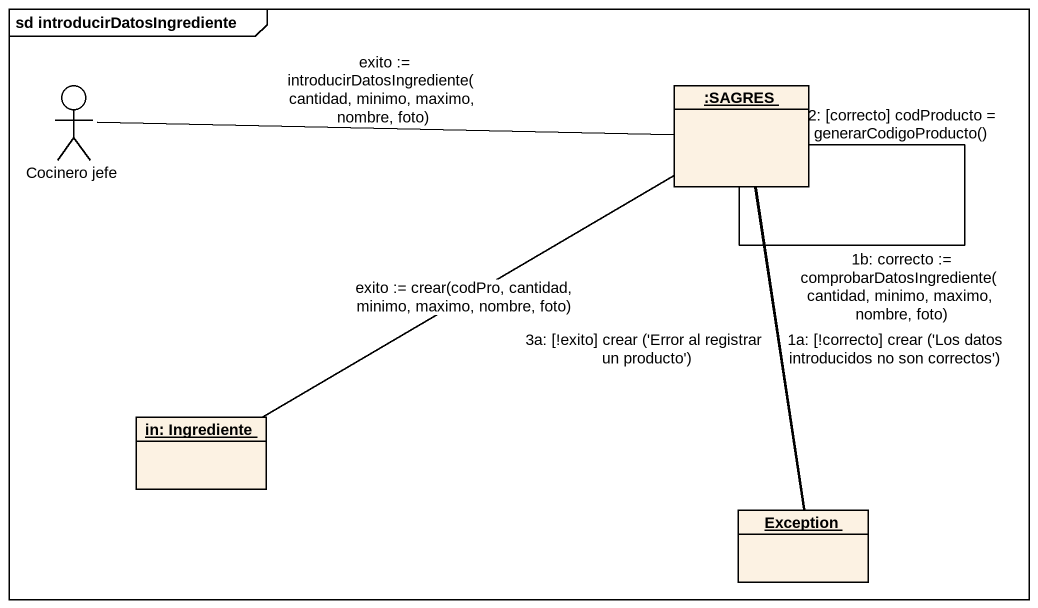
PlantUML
@startuml
mainframe sd introducirDatosIngrediente
allowmixing
hide circle
hide empty members
actor "Cocinero jefe" as Cocinero_jefe
object ":SAGRES" as SAGRES
object "in: Ingrediente" as in_Ingrediente
object "Exception" as Exception_
Cocinero_jefe -right- SAGRES : exito := introducirDatosIngrediente(cantidad, minimo, maximo, nombre, foto)
SAGRES -- SAGRES : 1b: correcto := comprobarDatosIngrediente(cantidad, minimo, maximo, nombre, foto)
SAGRES -- SAGRES : 2: [correcto] codProducto = generarCodigoProducto()
SAGRES -left- in_Ingrediente : exito := crear(codPro, cantidad, minimo, maximo, nombre, foto)
SAGRES -- Exception_ : 1a: [!correcto] crear ('Los datos introducidos no son correctos')
SAGRES -- Exception_ : 3a: [!exito] crear ('Error al registrar un producto')
@enduml
